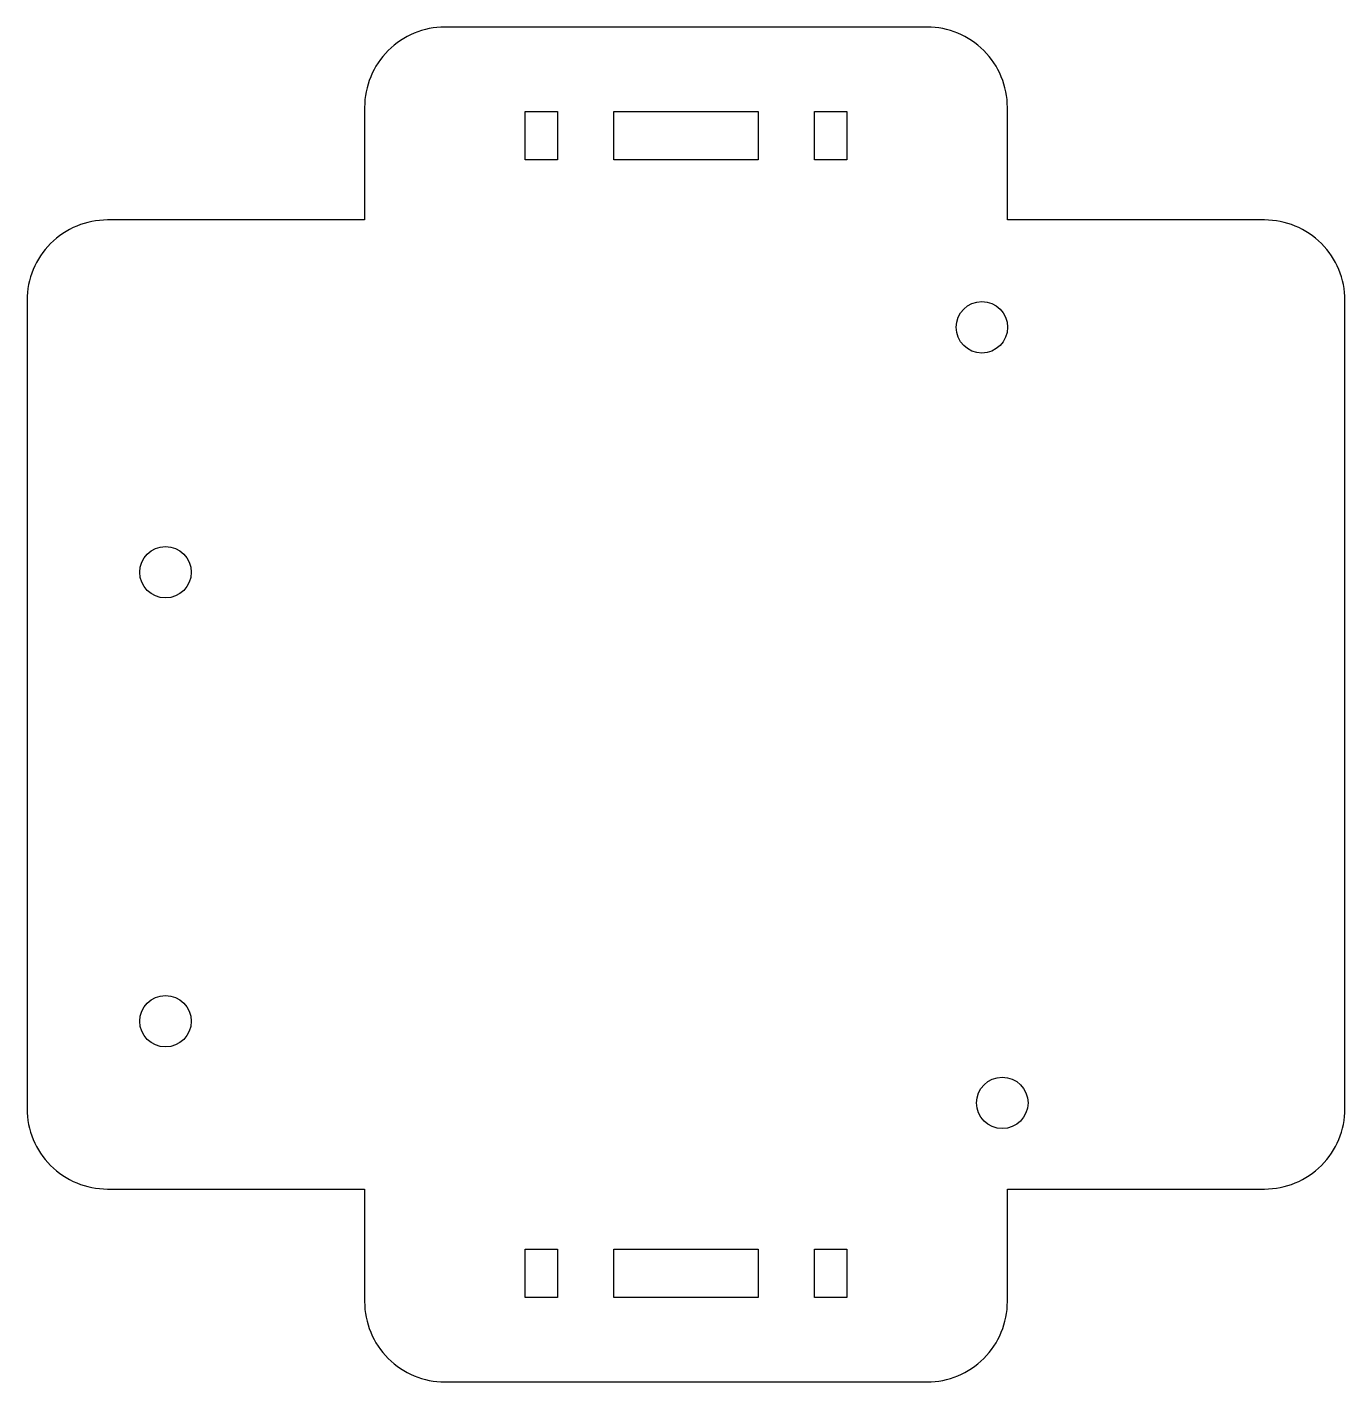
# Model space of a CAD drawing. Header units: millimetres. Extents: x -41 to 41, y -42.1 to 42.2.
import ezdxf

# ---------------------------------------------------------------- set-up
doc = ezdxf.new("R2010")
doc.units = ezdxf.units.MM

msp = doc.modelspace()

# ---------------------------------------------------------------- linework, layer by layer
msp.add_lwpolyline([(-20, 30.15), (-36, 30.15, 0.414214), (-41, 25.15), (-41, -25.15, 0.414214), (-36, -30.15), (-20, -30.15), (-20, -37.15, 0.414214), (-15, -42.15), (15, -42.15, 0.414214), (20, -37.15), (20, -30.15), (36, -30.15, 0.414214), (41, -25.15), (41, 25.15, 0.414214), (36, 30.15), (20, 30.15), (20, 37.15, 0.414214), (15, 42.15), (-15, 42.15, 0.414214), (-20, 37.15)], format="xyb", close=True)
for points in [[(-8, 33.9), (-10, 33.9), (-10, 36.9), (-8, 36.9)], [(4.5, 33.9), (-4.5, 33.9), (-4.5, 36.9), (4.5, 36.9)], [(10, 33.9), (8, 33.9), (8, 36.9), (10, 36.9)], [(-8, -36.9), (-10, -36.9), (-10, -33.9), (-8, -33.9)], [(4.5, -36.9), (-4.5, -36.9), (-4.5, -33.9), (4.5, -33.9)], [(10, -36.9), (8, -36.9), (8, -33.9), (10, -33.9)]]:
    msp.add_lwpolyline(points, close=True)
for centre in [(18.412, 23.47), (-32.388, 8.23), (-32.388, -19.71), (19.682, -24.79)]:
    msp.add_circle(centre, 1.6)

doc.saveas('drawing.dxf')
